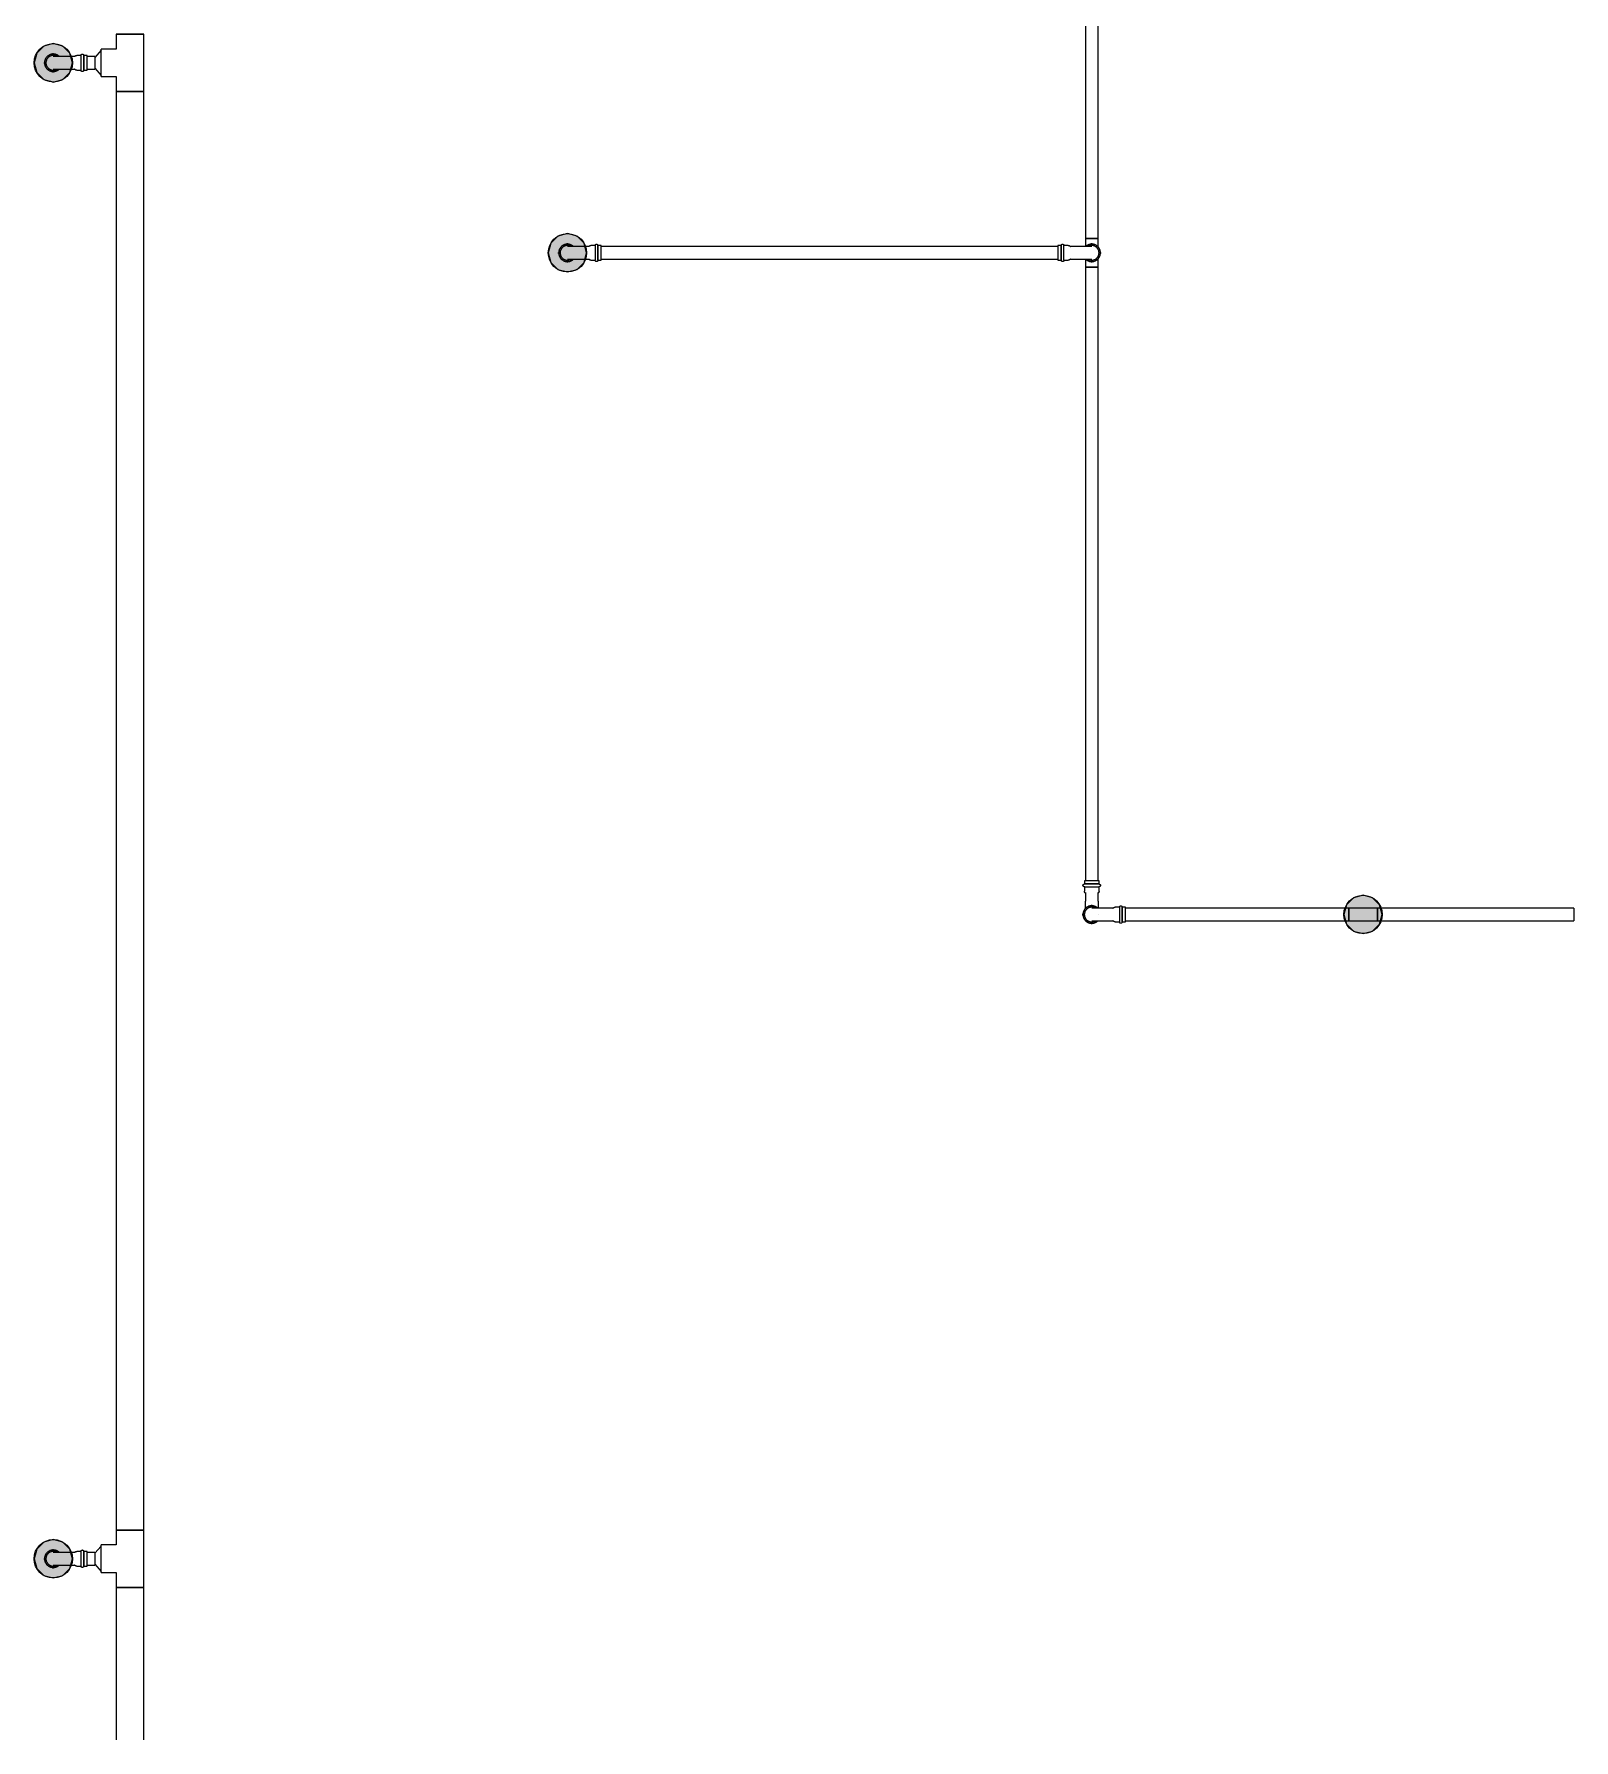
# Model space of a CAD drawing. Header units: inches. Extents: x -3327 to -1, y 8 to 1328.
# Drawn here: x -289 to -128.4, y 300.9 to 478.7 of the extents above; entities that cross this region are included whole.
import ezdxf

# ---------------------------------------------------------------- set-up
doc = ezdxf.new("R2010")
doc.units = ezdxf.units.IN
doc.header["$MEASUREMENT"] = 0
doc.layers.add('P-PIPE', color=3, linetype='Continuous', lineweight=9)
doc.layers.add('X - REF - FP', color=7, linetype='Continuous', true_color=0xb90000)

# ---------------------------------------------------------------- blocks, each defined once
blk = doc.blocks.new('Victaulic-VicPress316-Elbow 90-45deg Style P568_P571 - Standard-V2-SECOND LEVEL')
at = {"layer": 'P-PIPE'}
for p, q in [((-3203.7, 731.1), (-3203.7, 730.2)), ((-3202.39, 730.21), (-3202.39, 731.1)), ((-3203.81, 730.05), (-3203.81, 729.6)), ((-3203.05, 729.6), (-3203.81, 729.6)), ((-3202.28, 729.6), (-3203.05, 729.6)), ((-3202.28, 729.6), (-3202.28, 730.05)), ((-3203.81, 729.31), (-3203.81, 728.97)), ((-3203.05, 729.31), (-3203.81, 729.31)), ((-3203.81, 728.97), (-3203.05, 728.97)), ((-3202.28, 729.31), (-3203.05, 729.31)), ((-3203.05, 728.97), (-3202.28, 728.97)), ((-3202.28, 728.97), (-3202.28, 729.31))]:
    blk.add_line(p, q, dxfattribs=at)
at = {"layer": 'P-PIPE', "flags": 128}
for points in [[(-3203.05, 733.4), (-3203.08, 733.4), (-3203.12, 733.4), (-3203.16, 733.4), (-3203.19, 733.39), (-3203.23, 733.38), (-3203.26, 733.38), (-3203.3, 733.37), (-3203.33, 733.36), (-3203.37, 733.34), (-3203.4, 733.33), (-3203.43, 733.32), (-3203.47, 733.3), (-3203.5, 733.28), (-3203.53, 733.26), (-3203.56, 733.24), (-3203.59, 733.22), (-3203.62, 733.2), (-3203.65, 733.18), (-3203.67, 733.15), (-3203.7, 733.13), (-3203.73, 733.1), (-3203.75, 733.07), (-3203.77, 733.04), (-3203.79, 733.01), (-3203.81, 732.98), (-3203.83, 732.95), (-3203.85, 732.92), (-3203.87, 732.89), (-3203.88, 732.85), (-3203.9, 732.82), (-3203.91, 732.79), (-3203.92, 732.75), (-3203.93, 732.72), (-3203.94, 732.68), (-3203.94, 732.65), (-3203.95, 732.61), (-3203.95, 732.57), (-3203.96, 732.54), (-3203.96, 732.5), (-3203.96, 732.46), (-3203.96, 732.43), (-3203.95, 732.39), (-3203.95, 732.35), (-3203.94, 732.32), (-3203.93, 732.28), (-3203.93, 732.25), (-3203.91, 732.21), (-3203.9, 732.18), (-3203.89, 732.14), (-3203.88, 732.11), (-3203.86, 732.08), (-3203.84, 732.05), (-3203.82, 732.01), (-3203.8, 731.98), (-3203.78, 731.95), (-3203.76, 731.92), (-3203.74, 731.9), (-3203.71, 731.87)], [(-3203.05, 733.26), (-3203.08, 733.26), (-3203.11, 733.25), (-3203.14, 733.25), (-3203.17, 733.25), (-3203.2, 733.24), (-3203.23, 733.23), (-3203.26, 733.23), (-3203.29, 733.22), (-3203.32, 733.21), (-3203.34, 733.2), (-3203.37, 733.18), (-3203.4, 733.17), (-3203.43, 733.16), (-3203.45, 733.14), (-3203.48, 733.12), (-3203.5, 733.1), (-3203.53, 733.09), (-3203.55, 733.07), (-3203.57, 733.05), (-3203.6, 733.02), (-3203.62, 733), (-3203.64, 732.98), (-3203.66, 732.95), (-3203.67, 732.93), (-3203.69, 732.9), (-3203.71, 732.88), (-3203.72, 732.85), (-3203.74, 732.82), (-3203.75, 732.8), (-3203.76, 732.77), (-3203.77, 732.74), (-3203.78, 732.71), (-3203.79, 732.68), (-3203.8, 732.65), (-3203.8, 732.62), (-3203.81, 732.59), (-3203.81, 732.56), (-3203.81, 732.53), (-3203.81, 732.5), (-3203.81, 732.47), (-3203.81, 732.44), (-3203.81, 732.41), (-3203.8, 732.38), (-3203.8, 732.35), (-3203.79, 732.32), (-3203.78, 732.29), (-3203.78, 732.26), (-3203.77, 732.23), (-3203.76, 732.2), (-3203.74, 732.17), (-3203.73, 732.14), (-3203.72, 732.12), (-3203.7, 732.1)], [(-3202.39, 731.86), (-3202.37, 731.88), (-3202.34, 731.91), (-3202.32, 731.94), (-3202.3, 731.97), (-3202.28, 732), (-3202.26, 732.03), (-3202.24, 732.06), (-3202.23, 732.09), (-3202.21, 732.13), (-3202.2, 732.16), (-3202.18, 732.19), (-3202.17, 732.23), (-3202.16, 732.26), (-3202.15, 732.3), (-3202.15, 732.33), (-3202.14, 732.37), (-3202.14, 732.41), (-3202.14, 732.44), (-3202.13, 732.48), (-3202.13, 732.52), (-3202.14, 732.55), (-3202.14, 732.59), (-3202.14, 732.63), (-3202.15, 732.66), (-3202.16, 732.7), (-3202.17, 732.73), (-3202.18, 732.77), (-3202.19, 732.8), (-3202.2, 732.84), (-3202.22, 732.87), (-3202.23, 732.9), (-3202.25, 732.93), (-3202.27, 732.97), (-3202.29, 733), (-3202.31, 733.03), (-3202.33, 733.06), (-3202.35, 733.08), (-3202.38, 733.11), (-3202.4, 733.14), (-3202.43, 733.16), (-3202.46, 733.19), (-3202.49, 733.21), (-3202.51, 733.23), (-3202.55, 733.25), (-3202.58, 733.27), (-3202.61, 733.29), (-3202.64, 733.31), (-3202.67, 733.32), (-3202.71, 733.34), (-3202.74, 733.35), (-3202.78, 733.36), (-3202.81, 733.37), (-3202.85, 733.38), (-3202.88, 733.39), (-3202.92, 733.39), (-3202.95, 733.4), (-3202.99, 733.4), (-3203.03, 733.4), (-3203.05, 733.4)], [(-3202.39, 732.1), (-3202.37, 732.13), (-3202.36, 732.16), (-3202.34, 732.18), (-3202.33, 732.21), (-3202.32, 732.24), (-3202.31, 732.27), (-3202.3, 732.3), (-3202.3, 732.33), (-3202.29, 732.36), (-3202.29, 732.39), (-3202.28, 732.42), (-3202.28, 732.45), (-3202.28, 732.48), (-3202.28, 732.51), (-3202.28, 732.54), (-3202.28, 732.57), (-3202.29, 732.6), (-3202.29, 732.63), (-3202.3, 732.66), (-3202.31, 732.69), (-3202.32, 732.72), (-3202.33, 732.75), (-3202.34, 732.78), (-3202.35, 732.81), (-3202.36, 732.84), (-3202.38, 732.86), (-3202.39, 732.89), (-3202.41, 732.92), (-3202.43, 732.94), (-3202.44, 732.97), (-3202.46, 732.99), (-3202.48, 733.01), (-3202.51, 733.03), (-3202.53, 733.06), (-3202.55, 733.08), (-3202.58, 733.09), (-3202.6, 733.11), (-3202.62, 733.13), (-3202.65, 733.15), (-3202.68, 733.16), (-3202.7, 733.18), (-3202.73, 733.19), (-3202.76, 733.2), (-3202.79, 733.21), (-3202.82, 733.22), (-3202.85, 733.23), (-3202.88, 733.24), (-3202.91, 733.24), (-3202.94, 733.25), (-3202.97, 733.25), (-3203, 733.26), (-3203.03, 733.26), (-3203.05, 733.26)], [(-3203.7, 732.49), (-3203.7, 732.49), (-3203.7, 732.49), (-3203.7, 732.48), (-3203.7, 732.47), (-3203.7, 732.46), (-3203.7, 732.45), (-3203.7, 732.44), (-3203.7, 732.42), (-3203.7, 732.4), (-3203.7, 732.38), (-3203.7, 732.36), (-3203.7, 732.33), (-3203.7, 732.31), (-3203.7, 732.28), (-3203.7, 732.25), (-3203.7, 732.21), (-3203.7, 732.18), (-3203.7, 732.14), (-3203.7, 732.11), (-3203.7, 732.07), (-3203.7, 732.03), (-3203.7, 731.98), (-3203.7, 731.94), (-3203.7, 731.9), (-3203.7, 731.85), (-3203.7, 731.8), (-3203.7, 731.75), (-3203.7, 731.7), (-3203.7, 731.65), (-3203.7, 731.6), (-3203.7, 731.55), (-3203.7, 731.5), (-3203.7, 731.44), (-3203.7, 731.39), (-3203.7, 731.33), (-3203.7, 731.28), (-3203.7, 731.22), (-3203.7, 731.17), (-3203.7, 731.11), (-3203.7, 731.1)], [(-3202.39, 731.1), (-3202.39, 731.15), (-3202.39, 731.21), (-3202.39, 731.26), (-3202.39, 731.32), (-3202.39, 731.37), (-3202.39, 731.43), (-3202.39, 731.48), (-3202.39, 731.54), (-3202.39, 731.59), (-3202.39, 731.64), (-3202.39, 731.69), (-3202.39, 731.74), (-3202.39, 731.79), (-3202.39, 731.84), (-3202.39, 731.88), (-3202.39, 731.93), (-3202.39, 731.97), (-3202.39, 732.02), (-3202.39, 732.06), (-3202.39, 732.1), (-3202.39, 732.13), (-3202.39, 732.17), (-3202.39, 732.21), (-3202.39, 732.24), (-3202.39, 732.27), (-3202.39, 732.3), (-3202.39, 732.33), (-3202.39, 732.35), (-3202.39, 732.37), (-3202.39, 732.4), (-3202.39, 732.41), (-3202.39, 732.43), (-3202.39, 732.45), (-3202.39, 732.46), (-3202.39, 732.47), (-3202.39, 732.48), (-3202.39, 732.48), (-3202.39, 732.49), (-3202.39, 732.49), (-3202.39, 732.49)], [(-3203.81, 729.31), (-3203.82, 729.31), (-3203.82, 729.31), (-3203.83, 729.31), (-3203.84, 729.31), (-3203.84, 729.31), (-3203.85, 729.31), (-3203.85, 729.31), (-3203.86, 729.32), (-3203.86, 729.32), (-3203.87, 729.32), (-3203.87, 729.32), (-3203.88, 729.32), (-3203.88, 729.33), (-3203.89, 729.33), (-3203.89, 729.33), (-3203.9, 729.34), (-3203.9, 729.34), (-3203.91, 729.34), (-3203.91, 729.35), (-3203.92, 729.35), (-3203.92, 729.36), (-3203.92, 729.36), (-3203.93, 729.37), (-3203.93, 729.37), (-3203.93, 729.38), (-3203.94, 729.38), (-3203.94, 729.39), (-3203.94, 729.39), (-3203.95, 729.4), (-3203.95, 729.4), (-3203.95, 729.41), (-3203.95, 729.41), (-3203.95, 729.42), (-3203.95, 729.42), (-3203.96, 729.43), (-3203.96, 729.44), (-3203.96, 729.44), (-3203.96, 729.45), (-3203.96, 729.45), (-3203.96, 729.46), (-3203.96, 729.46), (-3203.96, 729.47), (-3203.96, 729.48), (-3203.96, 729.48), (-3203.95, 729.49), (-3203.95, 729.49), (-3203.95, 729.5), (-3203.95, 729.5), (-3203.95, 729.51), (-3203.94, 729.51), (-3203.94, 729.52), (-3203.94, 729.52), (-3203.94, 729.53), (-3203.93, 729.53), (-3203.93, 729.54), (-3203.93, 729.54), (-3203.92, 729.55), (-3203.92, 729.55), (-3203.92, 729.56), (-3203.91, 729.56), (-3203.91, 729.57), (-3203.9, 729.57), (-3203.9, 729.57), (-3203.89, 729.58), (-3203.89, 729.58), (-3203.88, 729.58), (-3203.88, 729.58), (-3203.87, 729.59), (-3203.87, 729.59), (-3203.86, 729.59), (-3203.86, 729.59), (-3203.85, 729.59), (-3203.84, 729.6), (-3203.84, 729.6), (-3203.83, 729.6), (-3203.83, 729.6), (-3203.82, 729.6), (-3203.82, 729.6), (-3203.81, 729.6)], [(-3203.81, 730.05), (-3203.81, 730.06), (-3203.81, 730.07), (-3203.81, 730.08), (-3203.81, 730.09), (-3203.81, 730.11), (-3203.8, 730.12), (-3203.8, 730.13), (-3203.8, 730.14), (-3203.8, 730.15), (-3203.79, 730.16), (-3203.79, 730.17), (-3203.78, 730.18), (-3203.78, 730.19), (-3203.77, 730.2), (-3203.76, 730.2), (-3203.76, 730.21), (-3203.75, 730.22), (-3203.74, 730.23), (-3203.74, 730.24), (-3203.73, 730.25), (-3203.72, 730.25), (-3203.71, 730.26), (-3203.71, 730.27), (-3203.7, 730.27)], [(-3203.05, 729.6), (-3203.08, 729.6), (-3203.11, 729.6), (-3203.14, 729.6), (-3203.17, 729.6), (-3203.2, 729.6), (-3203.23, 729.6), (-3203.26, 729.6), (-3203.29, 729.6), (-3203.32, 729.6), (-3203.34, 729.6), (-3203.37, 729.6), (-3203.4, 729.6), (-3203.43, 729.6), (-3203.45, 729.6), (-3203.48, 729.6), (-3203.5, 729.6), (-3203.53, 729.6), (-3203.55, 729.6), (-3203.57, 729.6), (-3203.6, 729.6), (-3203.62, 729.6), (-3203.64, 729.6), (-3203.66, 729.6), (-3203.67, 729.6), (-3203.69, 729.6), (-3203.71, 729.6), (-3203.72, 729.6), (-3203.74, 729.6), (-3203.75, 729.6), (-3203.76, 729.6), (-3203.77, 729.6), (-3203.78, 729.6), (-3203.79, 729.6), (-3203.8, 729.6), (-3203.8, 729.6), (-3203.81, 729.6), (-3203.81, 729.6), (-3203.81, 729.6), (-3203.81, 729.6), (-3203.81, 729.6)], [(-3203.81, 729.6), (-3203.81, 729.6), (-3203.81, 729.6), (-3203.81, 729.6), (-3203.8, 729.6), (-3203.8, 729.6), (-3203.79, 729.6), (-3203.78, 729.6), (-3203.77, 729.6)], [(-3202.28, 729.6), (-3202.28, 729.6), (-3202.28, 729.6), (-3202.29, 729.6), (-3202.29, 729.6), (-3202.29, 729.6), (-3202.3, 729.6), (-3202.31, 729.6), (-3202.32, 729.6), (-3202.33, 729.6), (-3202.34, 729.6), (-3202.35, 729.6), (-3202.37, 729.6), (-3202.38, 729.6), (-3202.4, 729.6), (-3202.41, 729.6), (-3202.43, 729.6), (-3202.45, 729.6), (-3202.47, 729.6), (-3202.49, 729.6), (-3202.51, 729.6), (-3202.53, 729.6), (-3202.56, 729.6), (-3202.58, 729.6), (-3202.61, 729.6), (-3202.63, 729.6), (-3202.66, 729.6), (-3202.68, 729.6), (-3202.71, 729.6), (-3202.74, 729.6), (-3202.77, 729.6), (-3202.8, 729.6), (-3202.83, 729.6), (-3202.86, 729.6), (-3202.89, 729.6), (-3202.92, 729.6), (-3202.95, 729.6), (-3202.98, 729.6), (-3203.01, 729.6), (-3203.04, 729.6), (-3203.05, 729.6)], [(-3202.39, 730.27), (-3202.38, 730.26), (-3202.37, 730.26), (-3202.36, 730.25), (-3202.36, 730.24), (-3202.35, 730.23), (-3202.34, 730.22), (-3202.33, 730.22), (-3202.33, 730.21), (-3202.32, 730.2), (-3202.32, 730.19), (-3202.31, 730.18), (-3202.31, 730.17), (-3202.3, 730.16), (-3202.3, 730.15), (-3202.29, 730.14), (-3202.29, 730.13), (-3202.29, 730.12), (-3202.29, 730.11), (-3202.28, 730.1), (-3202.28, 730.09), (-3202.28, 730.07), (-3202.28, 730.06), (-3202.28, 730.05), (-3202.28, 730.05)], [(-3202.32, 729.6), (-3202.31, 729.6), (-3202.3, 729.6), (-3202.3, 729.6), (-3202.29, 729.6), (-3202.29, 729.6), (-3202.28, 729.6), (-3202.28, 729.6), (-3202.28, 729.6), (-3202.28, 729.6)], [(-3202.28, 729.6), (-3202.27, 729.6), (-3202.27, 729.6), (-3202.26, 729.6), (-3202.26, 729.6), (-3202.25, 729.6), (-3202.24, 729.6), (-3202.24, 729.59), (-3202.23, 729.59), (-3202.23, 729.59), (-3202.22, 729.59), (-3202.22, 729.59), (-3202.21, 729.58), (-3202.21, 729.58), (-3202.2, 729.58), (-3202.2, 729.57), (-3202.19, 729.57), (-3202.19, 729.57), (-3202.18, 729.56), (-3202.18, 729.56), (-3202.18, 729.56), (-3202.17, 729.55), (-3202.17, 729.55), (-3202.16, 729.54), (-3202.16, 729.54), (-3202.16, 729.53), (-3202.15, 729.53), (-3202.15, 729.52), (-3202.15, 729.52), (-3202.15, 729.51), (-3202.14, 729.51), (-3202.14, 729.5), (-3202.14, 729.5), (-3202.14, 729.49), (-3202.14, 729.48), (-3202.14, 729.48), (-3202.14, 729.47), (-3202.13, 729.47), (-3202.13, 729.46), (-3202.13, 729.46), (-3202.13, 729.45), (-3202.13, 729.44), (-3202.13, 729.44), (-3202.14, 729.43), (-3202.14, 729.43), (-3202.14, 729.42), (-3202.14, 729.42), (-3202.14, 729.41), (-3202.14, 729.4), (-3202.14, 729.4), (-3202.15, 729.39), (-3202.15, 729.39), (-3202.15, 729.38), (-3202.16, 729.38), (-3202.16, 729.37), (-3202.16, 729.37), (-3202.17, 729.36), (-3202.17, 729.36), (-3202.17, 729.35), (-3202.18, 729.35), (-3202.18, 729.35), (-3202.19, 729.34), (-3202.19, 729.34), (-3202.19, 729.34), (-3202.2, 729.33), (-3202.2, 729.33), (-3202.21, 729.33), (-3202.21, 729.32), (-3202.22, 729.32), (-3202.23, 729.32), (-3202.23, 729.32), (-3202.24, 729.32), (-3202.24, 729.31), (-3202.25, 729.31), (-3202.25, 729.31), (-3202.26, 729.31), (-3202.26, 729.31), (-3202.27, 729.31), (-3202.28, 729.31), (-3202.28, 729.31)], [(-3203.77, 729.31), (-3203.78, 729.31), (-3203.79, 729.31), (-3203.8, 729.31), (-3203.8, 729.31), (-3203.81, 729.31), (-3203.81, 729.31), (-3203.81, 729.31), (-3203.81, 729.31), (-3203.81, 729.31)], [(-3203.81, 729.31), (-3203.81, 729.31), (-3203.81, 729.31), (-3203.81, 729.31), (-3203.8, 729.31), (-3203.8, 729.31), (-3203.79, 729.31), (-3203.78, 729.31), (-3203.77, 729.31), (-3203.76, 729.31), (-3203.75, 729.31), (-3203.74, 729.31), (-3203.73, 729.31), (-3203.71, 729.31), (-3203.7, 729.31), (-3203.68, 729.31), (-3203.66, 729.31), (-3203.64, 729.31), (-3203.62, 729.31), (-3203.6, 729.31), (-3203.58, 729.31), (-3203.56, 729.31), (-3203.53, 729.31), (-3203.51, 729.31), (-3203.49, 729.31), (-3203.46, 729.31), (-3203.43, 729.31), (-3203.41, 729.31), (-3203.38, 729.31), (-3203.35, 729.31), (-3203.32, 729.31), (-3203.29, 729.31), (-3203.27, 729.31), (-3203.24, 729.31), (-3203.21, 729.31), (-3203.18, 729.31), (-3203.15, 729.31), (-3203.12, 729.31), (-3203.08, 729.31), (-3203.05, 729.31), (-3203.05, 729.31)], [(-3203.05, 729.31), (-3203.02, 729.31), (-3202.98, 729.31), (-3202.95, 729.31), (-3202.92, 729.31), (-3202.89, 729.31), (-3202.86, 729.31), (-3202.83, 729.31), (-3202.8, 729.31), (-3202.78, 729.31), (-3202.75, 729.31), (-3202.72, 729.31), (-3202.69, 729.31), (-3202.67, 729.31), (-3202.64, 729.31), (-3202.61, 729.31), (-3202.59, 729.31), (-3202.56, 729.31), (-3202.54, 729.31), (-3202.52, 729.31), (-3202.5, 729.31), (-3202.48, 729.31), (-3202.46, 729.31), (-3202.44, 729.31), (-3202.42, 729.31), (-3202.4, 729.31), (-3202.39, 729.31), (-3202.37, 729.31), (-3202.36, 729.31), (-3202.34, 729.31), (-3202.33, 729.31), (-3202.32, 729.31), (-3202.31, 729.31), (-3202.3, 729.31), (-3202.3, 729.31), (-3202.29, 729.31), (-3202.29, 729.31), (-3202.28, 729.31), (-3202.28, 729.31), (-3202.28, 729.31), (-3202.28, 729.31)], [(-3202.28, 729.31), (-3202.28, 729.31), (-3202.28, 729.31), (-3202.29, 729.31), (-3202.29, 729.31), (-3202.29, 729.31), (-3202.3, 729.31), (-3202.31, 729.31), (-3202.32, 729.31)]]:
    blk.add_lwpolyline(points, dxfattribs=at)
blk = doc.blocks.new('Victaulic-VicPress316-Elbow 90-45deg Style P568_P571 - Standard-V37-SECOND LEVEL')
at = {"layer": 'P-PIPE'}
for p, q in [((-179.43, 390.45), (-179.43, 390.11)), ((-178.67, 390.45), (-179.43, 390.45)), ((-179.43, 390.11), (-178.67, 390.11)), ((-179.43, 389.82), (-179.43, 389.36)), ((-179.43, 389.82), (-178.67, 389.82)), ((-177.9, 390.45), (-178.67, 390.45)), ((-178.67, 390.11), (-177.9, 390.11)), ((-178.67, 389.82), (-177.9, 389.82)), ((-177.9, 390.11), (-177.9, 390.45)), ((-177.9, 389.36), (-177.9, 389.82)), ((-179.32, 389.21), (-179.32, 388.32)), ((-178.01, 388.32), (-178.01, 389.21)), ((-179.32, 386.93), (-179.32, 386.93))]:
    blk.add_line(p, q, dxfattribs=at)
at = {"layer": 'P-PIPE', "flags": 128}
for points in [[(-179.43, 389.82), (-179.44, 389.82), (-179.44, 389.82), (-179.45, 389.82), (-179.46, 389.82), (-179.46, 389.82), (-179.47, 389.82), (-179.47, 389.82), (-179.48, 389.82), (-179.48, 389.82), (-179.49, 389.83), (-179.49, 389.83), (-179.5, 389.83), (-179.5, 389.83), (-179.51, 389.84), (-179.51, 389.84), (-179.52, 389.84), (-179.52, 389.85), (-179.53, 389.85), (-179.53, 389.86), (-179.54, 389.86), (-179.54, 389.86), (-179.54, 389.87), (-179.55, 389.87), (-179.55, 389.88), (-179.56, 389.88), (-179.56, 389.89), (-179.56, 389.89), (-179.56, 389.9), (-179.57, 389.9), (-179.57, 389.91), (-179.57, 389.91), (-179.57, 389.92), (-179.57, 389.92), (-179.57, 389.93), (-179.58, 389.94), (-179.58, 389.94), (-179.58, 389.95), (-179.58, 389.95), (-179.58, 389.96), (-179.58, 389.97), (-179.58, 389.97), (-179.58, 389.98), (-179.58, 389.98), (-179.58, 389.99), (-179.57, 389.99), (-179.57, 390), (-179.57, 390.01), (-179.57, 390.01), (-179.57, 390.02), (-179.56, 390.02), (-179.56, 390.03), (-179.56, 390.03), (-179.56, 390.04), (-179.55, 390.04), (-179.55, 390.05), (-179.55, 390.05), (-179.54, 390.06), (-179.54, 390.06), (-179.54, 390.06), (-179.53, 390.07), (-179.53, 390.07), (-179.52, 390.08), (-179.52, 390.08), (-179.51, 390.08), (-179.51, 390.09), (-179.5, 390.09), (-179.5, 390.09), (-179.49, 390.09), (-179.49, 390.1), (-179.48, 390.1), (-179.48, 390.1), (-179.47, 390.1), (-179.46, 390.1), (-179.46, 390.1), (-179.45, 390.11), (-179.45, 390.11), (-179.44, 390.11), (-179.44, 390.11), (-179.43, 390.11)], [(-178.67, 390.11), (-178.7, 390.11), (-178.73, 390.11), (-178.76, 390.11), (-178.79, 390.11), (-178.82, 390.11), (-178.85, 390.11), (-178.88, 390.11), (-178.91, 390.11), (-178.94, 390.11), (-178.96, 390.11), (-178.99, 390.11), (-179.02, 390.11), (-179.05, 390.11), (-179.07, 390.11), (-179.1, 390.11), (-179.12, 390.11), (-179.15, 390.11), (-179.17, 390.11), (-179.19, 390.11), (-179.22, 390.11), (-179.24, 390.11), (-179.26, 390.11), (-179.28, 390.11), (-179.29, 390.11), (-179.31, 390.11), (-179.33, 390.11), (-179.34, 390.11), (-179.36, 390.11), (-179.37, 390.11), (-179.38, 390.11), (-179.39, 390.11), (-179.4, 390.11), (-179.41, 390.11), (-179.42, 390.11), (-179.42, 390.11), (-179.43, 390.11), (-179.43, 390.11), (-179.43, 390.11), (-179.43, 390.11), (-179.43, 390.11)], [(-179.43, 390.11), (-179.43, 390.11), (-179.43, 390.11), (-179.43, 390.11), (-179.42, 390.11), (-179.42, 390.11), (-179.41, 390.11), (-179.4, 390.11), (-179.39, 390.11)], [(-179.39, 389.82), (-179.4, 389.82), (-179.41, 389.82), (-179.42, 389.82), (-179.42, 389.82), (-179.43, 389.82), (-179.43, 389.82), (-179.43, 389.82), (-179.43, 389.82), (-179.43, 389.82)], [(-179.43, 389.82), (-179.43, 389.82), (-179.43, 389.82), (-179.43, 389.82), (-179.42, 389.82), (-179.42, 389.82), (-179.41, 389.82), (-179.4, 389.82), (-179.39, 389.82), (-179.38, 389.82), (-179.37, 389.82), (-179.36, 389.82), (-179.35, 389.82), (-179.33, 389.82), (-179.32, 389.82), (-179.3, 389.82), (-179.28, 389.82), (-179.26, 389.82), (-179.24, 389.82), (-179.22, 389.82), (-179.2, 389.82), (-179.18, 389.82), (-179.15, 389.82), (-179.13, 389.82), (-179.11, 389.82), (-179.08, 389.82), (-179.05, 389.82), (-179.03, 389.82), (-179, 389.82), (-178.97, 389.82), (-178.94, 389.82), (-178.92, 389.82), (-178.89, 389.82), (-178.86, 389.82), (-178.83, 389.82), (-178.8, 389.82), (-178.77, 389.82), (-178.74, 389.82), (-178.71, 389.82), (-178.67, 389.82), (-178.67, 389.82)], [(-177.9, 390.11), (-177.9, 390.11), (-177.9, 390.11), (-177.91, 390.11), (-177.91, 390.11), (-177.91, 390.11), (-177.92, 390.11), (-177.93, 390.11), (-177.94, 390.11), (-177.95, 390.11), (-177.96, 390.11), (-177.97, 390.11), (-177.99, 390.11), (-178, 390.11), (-178.02, 390.11), (-178.03, 390.11), (-178.05, 390.11), (-178.07, 390.11), (-178.09, 390.11), (-178.11, 390.11), (-178.13, 390.11), (-178.15, 390.11), (-178.18, 390.11), (-178.2, 390.11), (-178.23, 390.11), (-178.25, 390.11), (-178.28, 390.11), (-178.3, 390.11), (-178.33, 390.11), (-178.36, 390.11), (-178.39, 390.11), (-178.42, 390.11), (-178.45, 390.11), (-178.48, 390.11), (-178.51, 390.11), (-178.54, 390.11), (-178.57, 390.11), (-178.6, 390.11), (-178.63, 390.11), (-178.66, 390.11), (-178.67, 390.11)], [(-178.67, 389.82), (-178.64, 389.82), (-178.6, 389.82), (-178.57, 389.82), (-178.54, 389.82), (-178.51, 389.82), (-178.48, 389.82), (-178.45, 389.82), (-178.43, 389.82), (-178.4, 389.82), (-178.37, 389.82), (-178.34, 389.82), (-178.31, 389.82), (-178.29, 389.82), (-178.26, 389.82), (-178.23, 389.82), (-178.21, 389.82), (-178.18, 389.82), (-178.16, 389.82), (-178.14, 389.82), (-178.12, 389.82), (-178.1, 389.82), (-178.08, 389.82), (-178.06, 389.82), (-178.04, 389.82), (-178.02, 389.82), (-178.01, 389.82), (-177.99, 389.82), (-177.98, 389.82), (-177.96, 389.82), (-177.95, 389.82), (-177.94, 389.82), (-177.93, 389.82), (-177.92, 389.82), (-177.92, 389.82), (-177.91, 389.82), (-177.91, 389.82), (-177.9, 389.82), (-177.9, 389.82), (-177.9, 389.82), (-177.9, 389.82)], [(-177.94, 390.11), (-177.93, 390.11), (-177.92, 390.11), (-177.92, 390.11), (-177.91, 390.11), (-177.91, 390.11), (-177.9, 390.11), (-177.9, 390.11), (-177.9, 390.11), (-177.9, 390.11)], [(-177.9, 389.82), (-177.9, 389.82), (-177.9, 389.82), (-177.91, 389.82), (-177.91, 389.82), (-177.91, 389.82), (-177.92, 389.82), (-177.93, 389.82), (-177.94, 389.82)], [(-177.9, 390.11), (-177.89, 390.11), (-177.89, 390.11), (-177.88, 390.11), (-177.88, 390.1), (-177.87, 390.1), (-177.87, 390.1), (-177.86, 390.1), (-177.85, 390.1), (-177.85, 390.1), (-177.84, 390.1), (-177.84, 390.09), (-177.83, 390.09), (-177.83, 390.09), (-177.82, 390.08), (-177.82, 390.08), (-177.81, 390.08), (-177.81, 390.07), (-177.8, 390.07), (-177.8, 390.07), (-177.8, 390.06), (-177.79, 390.06), (-177.79, 390.05), (-177.78, 390.05), (-177.78, 390.04), (-177.78, 390.04), (-177.77, 390.03), (-177.77, 390.03), (-177.77, 390.02), (-177.77, 390.02), (-177.76, 390.01), (-177.76, 390.01), (-177.76, 390), (-177.76, 390), (-177.76, 389.99), (-177.76, 389.99), (-177.76, 389.98), (-177.75, 389.97), (-177.75, 389.97), (-177.75, 389.96), (-177.75, 389.96), (-177.75, 389.95), (-177.76, 389.95), (-177.76, 389.94), (-177.76, 389.93), (-177.76, 389.93), (-177.76, 389.92), (-177.76, 389.92), (-177.76, 389.91), (-177.77, 389.91), (-177.77, 389.9), (-177.77, 389.9), (-177.77, 389.89), (-177.78, 389.89), (-177.78, 389.88), (-177.78, 389.88), (-177.79, 389.87), (-177.79, 389.87), (-177.79, 389.86), (-177.8, 389.86), (-177.8, 389.85), (-177.81, 389.85), (-177.81, 389.85), (-177.81, 389.84), (-177.82, 389.84), (-177.82, 389.84), (-177.83, 389.83), (-177.83, 389.83), (-177.84, 389.83), (-177.85, 389.83), (-177.85, 389.82), (-177.86, 389.82), (-177.86, 389.82), (-177.87, 389.82), (-177.87, 389.82), (-177.88, 389.82), (-177.88, 389.82), (-177.89, 389.82), (-177.9, 389.82), (-177.9, 389.82)], [(-178.67, 387.84), (-178.7, 387.84), (-178.74, 387.83), (-178.78, 387.83), (-178.81, 387.83), (-178.85, 387.82), (-178.88, 387.81), (-178.92, 387.8), (-178.95, 387.79), (-178.99, 387.78), (-179.02, 387.77), (-179.05, 387.75), (-179.09, 387.73), (-179.12, 387.72), (-179.15, 387.7), (-179.18, 387.68), (-179.21, 387.66), (-179.24, 387.63), (-179.27, 387.61), (-179.29, 387.59), (-179.32, 387.56), (-179.35, 387.53), (-179.37, 387.51), (-179.39, 387.48), (-179.41, 387.45), (-179.43, 387.42), (-179.45, 387.39), (-179.47, 387.35), (-179.49, 387.32), (-179.5, 387.29), (-179.52, 387.26), (-179.53, 387.22), (-179.54, 387.19), (-179.55, 387.15), (-179.56, 387.12), (-179.56, 387.08), (-179.57, 387.04), (-179.57, 387.01), (-179.58, 386.97), (-179.58, 386.93), (-179.58, 386.9), (-179.58, 386.86), (-179.57, 386.83), (-179.57, 386.79), (-179.56, 386.75), (-179.55, 386.72), (-179.55, 386.68), (-179.53, 386.65), (-179.52, 386.61), (-179.51, 386.58), (-179.5, 386.55), (-179.48, 386.51), (-179.46, 386.48), (-179.44, 386.45), (-179.42, 386.42), (-179.4, 386.39), (-179.38, 386.36), (-179.36, 386.33), (-179.33, 386.3), (-179.31, 386.28), (-179.28, 386.25), (-179.25, 386.23), (-179.23, 386.21), (-179.2, 386.18), (-179.17, 386.16), (-179.14, 386.14), (-179.1, 386.13), (-179.07, 386.11), (-179.04, 386.09), (-179.01, 386.08), (-178.97, 386.07), (-178.94, 386.05), (-178.9, 386.04), (-178.87, 386.04), (-178.83, 386.03), (-178.79, 386.02), (-178.76, 386.02), (-178.72, 386.01), (-178.69, 386.01), (-178.67, 386.01)], [(-179.32, 389.15), (-179.33, 389.15), (-179.34, 389.16), (-179.35, 389.17), (-179.36, 389.17), (-179.36, 389.18), (-179.37, 389.19), (-179.38, 389.2), (-179.38, 389.21), (-179.39, 389.22), (-179.4, 389.23), (-179.4, 389.24), (-179.41, 389.25), (-179.41, 389.26), (-179.41, 389.27), (-179.42, 389.28), (-179.42, 389.29), (-179.42, 389.3), (-179.43, 389.31), (-179.43, 389.32), (-179.43, 389.33), (-179.43, 389.34), (-179.43, 389.35), (-179.43, 389.36), (-179.43, 389.36)], [(-179.32, 387.57), (-179.32, 387.61), (-179.32, 387.66), (-179.32, 387.71), (-179.32, 387.76), (-179.32, 387.81), (-179.32, 387.87), (-179.32, 387.92), (-179.32, 387.97), (-179.32, 388.03), (-179.32, 388.08), (-179.32, 388.14), (-179.32, 388.19), (-179.32, 388.25), (-179.32, 388.3), (-179.32, 388.32)], [(-178.03, 387.58), (-178.05, 387.6), (-178.08, 387.62), (-178.11, 387.64), (-178.14, 387.67), (-178.17, 387.69), (-178.2, 387.71), (-178.23, 387.72), (-178.26, 387.74), (-178.29, 387.76), (-178.33, 387.77), (-178.36, 387.78), (-178.4, 387.8), (-178.43, 387.81), (-178.47, 387.81), (-178.5, 387.82), (-178.54, 387.83), (-178.57, 387.83), (-178.61, 387.84), (-178.65, 387.84), (-178.67, 387.84)], [(-177.9, 389.36), (-177.9, 389.35), (-177.9, 389.34), (-177.9, 389.33), (-177.9, 389.32), (-177.91, 389.31), (-177.91, 389.3), (-177.91, 389.29), (-177.91, 389.28), (-177.92, 389.27), (-177.92, 389.26), (-177.93, 389.25), (-177.93, 389.24), (-177.94, 389.23), (-177.94, 389.22), (-177.95, 389.21), (-177.95, 389.2), (-177.96, 389.19), (-177.97, 389.18), (-177.97, 389.18), (-177.98, 389.17), (-177.99, 389.16), (-178, 389.15), (-178.01, 389.15), (-178.01, 389.15)], [(-178.01, 388.32), (-178.01, 388.26), (-178.01, 388.21), (-178.01, 388.15), (-178.01, 388.1), (-178.01, 388.04), (-178.01, 387.99), (-178.01, 387.93), (-178.01, 387.88), (-178.01, 387.83), (-178.01, 387.78), (-178.01, 387.72), (-178.01, 387.67), (-178.01, 387.63), (-178.01, 387.58)], [(-178.67, 386.01), (-178.63, 386.01), (-178.59, 386.02), (-178.56, 386.02), (-178.52, 386.02), (-178.48, 386.03), (-178.45, 386.04), (-178.41, 386.05), (-178.38, 386.06), (-178.34, 386.07), (-178.31, 386.09), (-178.28, 386.1), (-178.25, 386.12), (-178.21, 386.13), (-178.18, 386.15), (-178.15, 386.17), (-178.12, 386.19), (-178.09, 386.22), (-178.06, 386.24), (-178.04, 386.26)], [(-178.01, 386.93), (-178.01, 386.93), (-178.01, 386.93)]]:
    blk.add_lwpolyline(points, dxfattribs=at)

msp = doc.modelspace()

# ---------------------------------------------------------------- hatches: boundary and pattern name
at = {"layer": 'X - REF - FP'}
for points in [[(-287, 473.74), (-286, 474.01), (-285.27, 474.74), (-285, 475.74), (-285.27, 476.74), (-286, 477.47), (-287, 477.74), (-288, 477.47), (-288.73, 476.74), (-289, 475.74), (-288.73, 474.74), (-288, 474.01), (-287.29, 473.82)], [(-233.36, 453.93), (-232.36, 454.19), (-231.63, 454.93), (-231.36, 455.93), (-231.63, 456.93), (-232.36, 457.66), (-233.36, 457.93), (-234.36, 457.66), (-235.1, 456.93), (-235.36, 455.93), (-235.1, 454.93), (-234.36, 454.19)], [(-150.36, 384.93), (-149.36, 385.19), (-148.63, 385.93), (-148.36, 386.93), (-148.63, 387.93), (-149.36, 388.66), (-150.36, 388.93), (-151.36, 388.66), (-152.1, 387.93), (-152.36, 386.93), (-152.1, 385.93), (-151.36, 385.19)], [(-287, 317.74), (-286, 318.01), (-285.27, 318.74), (-285, 319.74), (-285.27, 320.74), (-286, 321.47), (-287, 321.74), (-288, 321.47), (-288.73, 320.74), (-289, 319.74), (-288.73, 318.74), (-288, 318.01), (-287.29, 317.82)]]:
    msp.add_hatch(color=256, dxfattribs=at).paths.add_polyline_path(points, flags=0)
h = msp.add_hatch(color=256, dxfattribs=at)
edge = h.paths.add_edge_path(flags=0)
edge.add_arc((-287, 475.74), 2, 0, 360)
h = msp.add_hatch(color=256, dxfattribs=at)
edge = h.paths.add_edge_path(flags=0)
edge.add_arc((-233.36, 455.93), 2, 0, 360)
h = msp.add_hatch(color=256, dxfattribs=at)
edge = h.paths.add_edge_path(flags=0)
edge.add_arc((-150.36, 386.93), 2, 0, 360)
h = msp.add_hatch(color=256, dxfattribs=at)
edge = h.paths.add_edge_path(flags=0)
edge.add_arc((-287, 319.74), 2, 0, 360)

# ---------------------------------------------------------------- linework, layer by layer
for p, q in [((-179.32, 489.27), (-179.32, 457.42)), ((-178.01, 457.42), (-178.01, 489.27)), ((-280.44, 478.73), (-280.44, 477.18)), ((-279.72, 478.73), (-280.44, 478.73)), ((-280.39, 478.73), (-280.25, 478.73)), ((-280.24, 478.73), (-280.02, 478.73)), ((-280.02, 478.73), (-279.72, 478.73)), ((-279.72, 478.73), (-279.37, 478.73)), ((-277.56, 478.73), (-279.72, 478.73)), ((-279.37, 478.73), (-278.63, 478.73)), ((-278.63, 478.73), (-278.28, 478.73)), ((-278.28, 478.73), (-277.98, 478.73)), ((-277.98, 478.73), (-277.76, 478.73)), ((-277.75, 478.73), (-277.61, 478.73)), ((-277.56, 472.75), (-277.56, 478.73)), ((-288.73, 476.74), (-289, 475.74)), ((-288, 477.47), (-288.73, 476.74)), ((-287, 477.74), (-288, 477.47)), ((-286, 477.47), (-287, 477.74)), ((-287, 476.48), (-287, 476.74)), ((-285.27, 476.74), (-286, 477.47)), ((-285, 475.74), (-285.27, 476.74)), ((-281.99, 477.06), (-282.65, 476.31)), ((-280.44, 477.18), (-281.99, 477.18)), ((-281.99, 474.31), (-281.99, 477.18)), ((-289, 475.74), (-288.73, 474.74)), ((-288, 475.74), (-287.74, 475.74)), ((-287, 474.74), (-287, 475.01)), ((-285.27, 474.74), (-285, 475.74)), ((-282.65, 476.4), (-283.48, 476.4)), ((-283.48, 475.09), (-282.65, 475.09)), ((-282.65, 476.4), (-282.65, 475.09)), ((-282.65, 475.18), (-281.99, 474.43)), ((-288.73, 474.74), (-288, 474.01)), ((-288, 474.01), (-287.29, 473.82)), ((-287.29, 473.82), (-287, 473.74)), ((-287, 473.74), (-286, 474.01)), ((-286, 474.01), (-285.27, 474.74)), ((-281.99, 474.31), (-280.44, 474.31)), ((-280.44, 474.31), (-280.44, 472.75)), ((-280.44, 472.75), (-280.44, 322.73)), ((-280.44, 472.75), (-279.72, 472.75)), ((-280.25, 472.75), (-280.39, 472.75)), ((-280.02, 472.75), (-280.24, 472.75)), ((-279.72, 472.75), (-280.02, 472.75)), ((-279.72, 472.75), (-277.56, 472.75)), ((-279.37, 472.75), (-279.72, 472.75)), ((-278.63, 472.75), (-279.37, 472.75)), ((-278.28, 472.75), (-278.63, 472.75)), ((-277.98, 472.75), (-278.28, 472.75)), ((-277.76, 472.75), (-277.98, 472.75)), ((-277.61, 472.75), (-277.75, 472.75)), ((-277.56, 322.73), (-277.56, 472.75)), ((-234.36, 457.66), (-235.1, 456.93)), ((-233.36, 457.93), (-234.36, 457.66)), ((-232.36, 457.66), (-233.36, 457.93)), ((-231.63, 456.93), (-232.36, 457.66)), ((-179.32, 457.42), (-179.32, 456.58)), ((-179.32, 457.42), (-179.3, 457.42)), ((-178.01, 457.42), (-179.32, 457.42)), ((-179.3, 457.42), (-179.24, 457.42)), ((-179.24, 457.42), (-179.13, 457.42)), ((-179.13, 457.42), (-178.99, 457.42)), ((-178.99, 457.42), (-178.84, 457.42)), ((-178.84, 457.42), (-178.67, 457.42)), ((-178.67, 457.42), (-178.5, 457.42)), ((-178.5, 457.42), (-178.34, 457.42)), ((-178.34, 457.42), (-178.2, 457.42)), ((-178.2, 457.42), (-178.1, 457.42)), ((-178.1, 457.42), (-178.03, 457.42)), ((-178.03, 457.42), (-178.01, 457.42)), ((-178.01, 456.55), (-178.01, 457.42)), ((-235.1, 456.93), (-235.36, 455.93)), ((-235.36, 455.93), (-235.1, 454.93)), ((-234.36, 455.93), (-234.1, 455.93)), ((-233.36, 456.66), (-233.36, 456.93)), ((-231.36, 455.93), (-231.63, 456.93)), ((-231.63, 454.93), (-231.36, 455.93)), ((-182.19, 456.58), (-229.84, 456.58)), ((-178.67, 456.66), (-178.67, 456.93)), ((-177.93, 455.93), (-177.67, 455.93)), ((-235.1, 454.93), (-234.36, 454.19)), ((-234.36, 454.19), (-233.36, 453.93)), ((-233.36, 454.93), (-233.36, 455.19)), ((-233.36, 453.93), (-232.36, 454.19)), ((-232.36, 454.19), (-231.63, 454.93)), ((-229.84, 455.27), (-182.19, 455.27)), ((-179.32, 455.27), (-179.32, 454.43)), ((-179.32, 454.43), (-179.32, 390.45)), ((-179.32, 454.43), (-178.01, 454.43)), ((-179.3, 454.43), (-179.32, 454.43)), ((-179.24, 454.43), (-179.3, 454.43)), ((-179.13, 454.43), (-179.24, 454.43)), ((-178.99, 454.43), (-179.13, 454.43)), ((-178.84, 454.43), (-178.99, 454.43)), ((-178.67, 454.43), (-178.84, 454.43)), ((-178.67, 454.93), (-178.67, 455.19)), ((-178.5, 454.43), (-178.67, 454.43)), ((-178.34, 454.43), (-178.5, 454.43)), ((-178.2, 454.43), (-178.34, 454.43)), ((-178.1, 454.43), (-178.2, 454.43)), ((-178.03, 454.43), (-178.1, 454.43)), ((-178.01, 454.43), (-178.03, 454.43)), ((-178.01, 454.43), (-178.01, 455.3)), ((-178.01, 390.45), (-178.01, 454.43)), ((-178.67, 387.66), (-178.67, 387.93)), ((-152.1, 387.93), (-152.36, 386.93)), ((-151.36, 388.66), (-152.1, 387.93)), ((-150.36, 388.93), (-151.36, 388.66)), ((-149.36, 388.66), (-150.36, 388.93)), ((-148.63, 387.93), (-149.36, 388.66)), ((-148.36, 386.93), (-148.63, 387.93)), ((-179.67, 386.93), (-179.4, 386.93)), ((-178.67, 385.93), (-178.67, 386.19)), ((-151.86, 387.58), (-175.15, 387.58)), ((-175.15, 386.27), (-151.86, 386.27)), ((-152.36, 386.93), (-152.1, 385.93)), ((-148.87, 387.58), (-151.86, 387.58)), ((-151.86, 387.56), (-151.86, 387.58)), ((-151.86, 387.58), (-151.86, 386.27)), ((-151.86, 387.49), (-151.86, 387.56)), ((-151.86, 387.39), (-151.86, 387.49)), ((-151.86, 387.25), (-151.86, 387.39)), ((-151.86, 387.1), (-151.86, 387.25)), ((-151.86, 386.93), (-151.86, 387.1)), ((-151.86, 386.75), (-151.86, 386.93)), ((-151.86, 386.6), (-151.86, 386.75)), ((-151.86, 386.46), (-151.86, 386.6)), ((-151.86, 386.36), (-151.86, 386.46)), ((-151.86, 386.29), (-151.86, 386.36)), ((-151.86, 386.27), (-151.86, 386.29)), ((-151.86, 386.27), (-148.87, 386.27)), ((-128.36, 387.58), (-148.87, 387.58)), ((-148.87, 386.27), (-148.87, 387.58)), ((-148.87, 387.58), (-148.87, 387.56)), ((-148.87, 387.56), (-148.87, 387.49)), ((-148.87, 387.49), (-148.87, 387.39)), ((-148.87, 387.39), (-148.87, 387.25)), ((-148.87, 387.25), (-148.87, 387.1)), ((-148.87, 387.1), (-148.87, 386.93)), ((-148.87, 386.93), (-148.87, 386.75)), ((-148.87, 386.75), (-148.87, 386.6)), ((-148.87, 386.6), (-148.87, 386.46)), ((-148.87, 386.46), (-148.87, 386.36)), ((-148.87, 386.36), (-148.87, 386.29)), ((-148.87, 386.29), (-148.87, 386.27)), ((-148.87, 386.27), (-128.36, 386.27)), ((-148.63, 385.93), (-148.36, 386.93)), ((-128.36, 387.58), (-128.36, 386.27)), ((-152.1, 385.93), (-151.36, 385.19)), ((-151.36, 385.19), (-150.36, 384.93)), ((-150.36, 384.93), (-149.36, 385.19)), ((-149.36, 385.19), (-148.63, 385.93)), ((-280.44, 322.73), (-280.44, 321.18)), ((-279.72, 322.73), (-280.44, 322.73)), ((-280.39, 322.73), (-280.25, 322.73)), ((-280.24, 322.73), (-280.02, 322.73)), ((-280.02, 322.73), (-279.72, 322.73)), ((-279.72, 322.73), (-279.37, 322.73)), ((-277.56, 322.73), (-279.72, 322.73)), ((-279.37, 322.73), (-278.63, 322.73)), ((-278.63, 322.73), (-278.28, 322.73)), ((-278.28, 322.73), (-277.98, 322.73)), ((-277.98, 322.73), (-277.76, 322.73)), ((-277.75, 322.73), (-277.61, 322.73)), ((-277.56, 316.75), (-277.56, 322.73)), ((-288.73, 320.74), (-289, 319.74)), ((-288, 321.47), (-288.73, 320.74)), ((-287, 321.74), (-288, 321.47)), ((-286, 321.47), (-287, 321.74)), ((-287, 320.48), (-287, 320.74)), ((-285.27, 320.74), (-286, 321.47)), ((-285, 319.74), (-285.27, 320.74)), ((-282.65, 320.4), (-283.48, 320.4)), ((-281.99, 321.06), (-282.65, 320.31)), ((-282.65, 320.4), (-282.65, 319.09)), ((-280.44, 321.18), (-281.99, 321.18)), ((-281.99, 318.31), (-281.99, 321.18)), ((-289, 319.74), (-288.73, 318.74)), ((-288.73, 318.74), (-288, 318.01)), ((-288, 319.74), (-287.74, 319.74)), ((-287, 318.74), (-287, 319.01)), ((-286, 318.01), (-285.27, 318.74)), ((-285.27, 318.74), (-285, 319.74)), ((-283.48, 319.09), (-282.65, 319.09)), ((-282.65, 319.18), (-281.99, 318.43)), ((-288, 318.01), (-287.29, 317.82)), ((-287.29, 317.82), (-287, 317.74)), ((-287, 317.74), (-286, 318.01)), ((-281.99, 318.31), (-280.44, 318.31)), ((-280.44, 318.31), (-280.44, 316.75)), ((-280.44, 316.75), (-280.44, 300.85)), ((-280.44, 316.75), (-279.72, 316.75)), ((-280.25, 316.75), (-280.39, 316.75)), ((-280.02, 316.75), (-280.24, 316.75)), ((-279.72, 316.75), (-280.02, 316.75)), ((-279.72, 316.75), (-277.56, 316.75)), ((-279.37, 316.75), (-279.72, 316.75)), ((-278.63, 316.75), (-279.37, 316.75)), ((-278.28, 316.75), (-278.63, 316.75)), ((-277.98, 316.75), (-278.28, 316.75)), ((-277.76, 316.75), (-277.98, 316.75)), ((-277.61, 316.75), (-277.75, 316.75)), ((-277.56, 300.85), (-277.56, 316.75))]:
    msp.add_line(p, q, dxfattribs=at)
for centre in [(-287, 475.74), (-233.36, 455.93), (-150.36, 386.93), (-287, 319.74)]:
    msp.add_circle(centre, 2, dxfattribs=at)

# ---------------------------------------------------------------- block references
for p, rotation in [((445.49, 3678.79), 90), ((499.13, 3658.97), 90), ((-911.16, -2747.12), 270), ((553.82, 3589.97), 90), ((445.49, 3522.79), 90)]:
    msp.add_blockref('Victaulic-VicPress316-Elbow 90-45deg Style P568_P571 - Standard-V2-SECOND LEVEL', p, dxfattribs=dict(at, rotation=rotation))
msp.add_blockref('Victaulic-VicPress316-Elbow 90-45deg Style P568_P571 - Standard-V37-SECOND LEVEL', (0, 0), dxfattribs=at)

doc.saveas('drawing.dxf')
